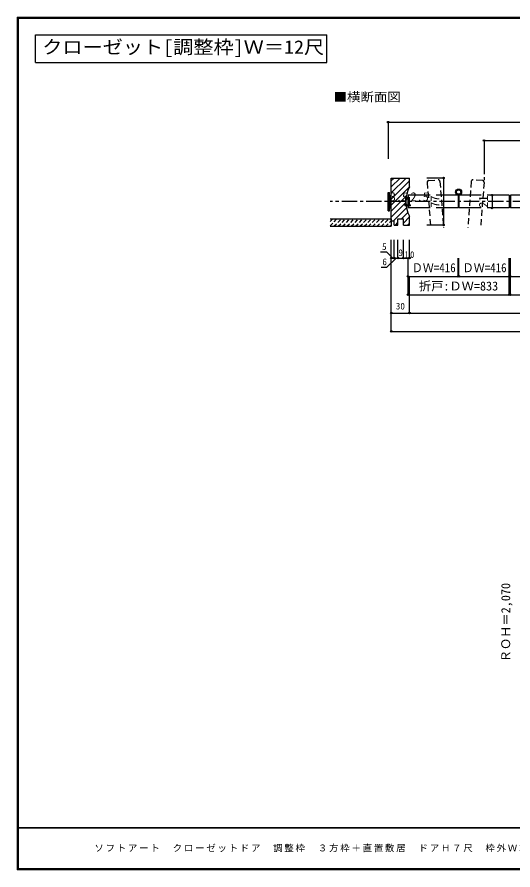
# Model space of a CAD drawing. Units: millimetres, scale not verified. Extents: x -973 to 977, y -701 to 696.
# Drawn here: x -973 to -161, y -701 to 696 of the extents above; entities that cross this region are included whole.
import ezdxf
from ezdxf.enums import TextEntityAlignment as Align

# ---------------------------------------------------------------- set-up
doc = ezdxf.new("R2010")
doc.units = ezdxf.units.MM
doc.header["$LTSCALE"] = 5
doc.header["$PDMODE"] = 32
doc.header["$PDSIZE"] = 2.5
for name, pattern in [('CHAIN1', [8, 5, -1, 1, -1]), ('DASHED1', [1.8, 1.2, -0.6]), ('DASHED2', [3, 2, -1])]:
    doc.linetypes.add(name, pattern=pattern)
for name, color, linetype in [('0-0_補助線', 4, 'Continuous'), ('0-1_通り芯', 4, 'CHAIN1'), ('0-3_仕上げ', 2, 'Continuous'), ('0-4_枠', 3, 'Continuous'), ('0-6_扉', 6, 'Continuous'), ('0-7_金物', 7, 'Continuous'), ('0-A_文字', 3, 'Continuous'), ('0-B_寸法', 7, 'Continuous'), ('0-C_ハッチ', 4, 'Continuous'), ('F-1_枠', 6, 'Continuous'), ('F-A_文字', 7, 'Continuous')]:
    doc.layers.add(name, color=color, linetype=linetype)
doc.styles.add('ＭＳ ゴシック', font='')
doc.styles.get('ＭＳ ゴシック').set_extended_font_data('MS Gothic')

msp = doc.modelspace()

# ---------------------------------------------------------------- linework, layer by layer
at = {"layer": '0-0_補助線'}
for p, q in [((-336.58, 387.393), (-336.58, 400.948)), ((-333.08, 387.393), (-333.08, 400.948)), ((-330.58, 387.393), (-330.58, 400.948)), ((-333.08, 387.393), (-336.58, 387.393)), ((-330.58, 387.393), (-333.08, 387.393))]:
    msp.add_line(p, q, dxfattribs=at)
at = {"layer": '0-0_補助線', "color": 7}
for p in [(-336.58, 387.393), (-333.08, 387.393), (-330.58, 387.393)]:
    msp.add_point(p, dxfattribs=at)
at = {"layer": '0-1_通り芯'}
for p, q in [((-208.58, 463.658), (-208.58, 424.921)), ((463.42, 393.658), (-460.58, 393.658))]:
    msp.add_line(p, q, dxfattribs=at)
at = {"layer": '0-3_仕上げ', "color": 4}
for p, q in [((-274.858, 432.158), (-302.064, 432.158)), ((-274.858, 432.158), (-274.858, 355.158)), ((-274.858, 355.158), (-302.064, 355.158))]:
    msp.add_line(p, q, dxfattribs=at)
at = {"layer": '0-3_仕上げ'}
for p, q in [((-460.58, 365.658), (-360.58, 365.658)), ((-360.58, 365.658), (-360.58, 353.158)), ((-460.58, 353.158), (-360.58, 353.158))]:
    msp.add_line(p, q, dxfattribs=at)
at = {"layer": '0-3_仕上げ', "color": 7}
for p in [(-274.858, 432.158), (-274.858, 355.158)]:
    msp.add_point(p, dxfattribs=at)
at = {"layer": '0-4_枠'}
for p, q in [((-360.58, 362.158), (-360.58, 432.158)), ((-360.58, 432.158), (-330.58, 432.158)), ((-330.58, 417.658), (-330.58, 432.158)), ((-349.58, 365.158), (-340.58, 365.158)), ((-349.58, 355.158), (-349.58, 365.158)), ((-340.58, 355.158), (-340.58, 365.158)), ((-360.58, 362.158), (-355.58, 362.158)), ((-355.58, 355.158), (-355.58, 362.158)), ((-355.58, 355.158), (-349.58, 355.158))]:
    msp.add_line(p, q, dxfattribs=at)
msp.add_lwpolyline([(-340.58, 355.158), (-338.011, 355.158), (-330.58, 355.158), (-330.58, 369.658)], dxfattribs=at)
msp.add_arc((-285.58, 393.658), 51, 151.92751, 208.07249, dxfattribs=at)
at = {"layer": '0-6_扉', "color": 2, "linetype": 'DASHED2'}
for p, q in [((-301.681, 424.921), (-296.075, 351.158)), ((-298.917, 428.14), (-283.96, 429.277)), ((-280.742, 426.513), (-275.015, 351.158)), ((-229.52, 426.513), (-235.247, 351.158)), ((-211.344, 428.14), (-226.301, 429.277)), ((-208.58, 424.921), (-214.186, 351.158))]:
    msp.add_line(p, q, dxfattribs=at)
at = {"layer": '0-6_扉'}
for p, q in [((-333.08, 404.158), (-333.08, 383.158)), ((-296.893, 404.158), (-333.08, 404.158)), ((-250.705, 404.158), (-286.893, 404.158)), ((-250.705, 404.158), (-250.705, 383.158)), ((-249.705, 404.158), (-249.705, 383.158)), ((-213.518, 404.158), (-249.705, 404.158)), ((-167.33, 404.158), (-203.518, 404.158)), ((-167.33, 404.158), (-167.33, 383.158)), ((-165.33, 404.158), (-165.33, 383.158)), ((-129.143, 404.158), (-165.33, 404.158)), ((-296.893, 383.158), (-333.08, 383.158)), ((-250.705, 383.158), (-286.893, 383.158)), ((-213.518, 383.158), (-249.705, 383.158)), ((-167.33, 383.158), (-203.518, 383.158)), ((-129.143, 383.158), (-165.33, 383.158))]:
    msp.add_line(p, q, dxfattribs=at)
at = {"layer": '0-6_扉', "color": 2, "linetype": 'DASHED2'}
for centre, start, end in [((-298.69, 425.149), 94.34602, 184.34602), ((-283.733, 426.285), 4.34602, 94.34602), ((-226.528, 426.285), 85.65398, 175.65398), ((-211.571, 425.149), 355.65398, 85.65398)]:
    msp.add_arc(centre, 3, start, end, dxfattribs=at)
at = {"layer": '0-7_金物'}
for p, q in [((-365.58, 408.658), (-363.58, 408.658)), ((-365.58, 378.658), (-365.58, 408.658)), ((-363.58, 378.658), (-363.58, 408.658)), ((-363.58, 403.657), (-361.58, 403.657)), ((-361.58, 383.658), (-361.58, 403.657)), ((-361.58, 402.658), (-360.58, 402.658)), ((-365.58, 378.658), (-363.58, 378.658)), ((-363.58, 383.658), (-361.58, 383.658)), ((-361.58, 384.658), (-360.58, 384.658))]:
    msp.add_line(p, q, dxfattribs=at)
for radius in [5, 3.5]:
    msp.add_circle((-250.205, 409.158), radius, dxfattribs=at)
at = {"layer": '0-A_文字'}
for p, q in [((-943.333, 666.667), (-466.083, 666.667)), ((-943.333, 621.667), (-943.333, 666.667)), ((-466.083, 621.667), (-466.083, 666.667)), ((-943.333, 621.667), (-466.083, 621.667))]:
    msp.add_line(p, q, dxfattribs=at)
at = {"layer": '0-B_寸法', "color": 4}
for p, q in [((-365.58, 523.658), (368.42, 523.658)), ((-365.58, 523.658), (-365.58, 463.658)), ((-208.58, 493.658), (-208.58, 463.658)), ((-208.58, 493.658), (211.42, 493.658)), ((-195.445, 404.158), (-195.445, 383.158)), ((-360.58, 301.158), (-360.58, 331.158)), ((-355.58, 301.158), (-355.58, 331.158)), ((-349.58, 301.158), (-349.58, 331.158)), ((-340.58, 301.158), (-340.58, 331.158)), ((-330.58, 301.158), (-330.58, 331.158)), ((-378.155, 311.158), (-368.08, 311.158)), ((-358.08, 301.158), (-368.08, 311.158)), ((-352.58, 301.158), (-367.58, 286.158)), ((-360.58, 181.158), (-360.58, 301.158)), ((-360.58, 301.158), (-330.58, 301.158)), ((-333.08, 271.158), (-333.08, 301.158)), ((-250.705, 271.158), (-250.705, 301.158)), ((-249.705, 271.158), (-249.705, 301.158)), ((-167.33, 271.158), (-167.33, 301.158)), ((-165.33, 271.158), (-165.33, 301.158)), ((-376.788, 286.158), (-367.58, 286.158)), ((-333.08, 271.158), (-250.705, 271.158)), ((-333.08, 241.158), (-333.08, 271.158)), ((-330.58, 211.158), (-330.58, 271.158)), ((-249.705, 271.158), (-167.33, 271.158)), ((-167.33, 241.158), (-167.33, 271.158)), ((-165.33, 271.158), (-82.955, 271.158)), ((-165.33, 241.158), (-165.33, 271.158)), ((-333.08, 241.158), (-167.33, 241.158)), ((-167.33, 241.158), (-165.33, 241.158)), ((-165.33, 241.158), (0.42, 241.158)), ((-360.58, 211.158), (-330.58, 211.158)), ((-330.58, 211.158), (333.42, 211.158)), ((-360.58, 181.158), (363.42, 181.158))]:
    msp.add_line(p, q, dxfattribs=at)
at = {"layer": '0-B_寸法'}
for p in [(-365.58, 523.658), (-208.58, 493.658), (-195.445, 404.158), (-195.445, 383.158), (-360.58, 301.158), (-355.58, 301.158), (-349.58, 301.158), (-340.58, 301.158), (-330.58, 301.158), (-333.08, 271.158), (-250.705, 271.158), (-249.705, 271.158), (-167.33, 271.158), (-165.33, 271.158), (-333.08, 241.158), (-167.33, 241.158), (-165.33, 241.158), (-360.58, 211.158), (-330.58, 211.158), (-360.58, 181.158)]:
    msp.add_point(p, dxfattribs=at)
at = {"layer": '0-C_ハッチ'}
for p, q in [((-360.58, 427.576), (-355.998, 432.158)), ((-360.58, 407.777), (-336.199, 432.158)), ((-360.58, 417.676), (-346.099, 432.158)), ((-360.58, 397.877), (-330.58, 427.877)), ((-360.58, 387.978), (-330.58, 417.978)), ((-360.58, 378.078), (-335.73, 402.928)), ((-360.58, 368.179), (-336.559, 392.2)), ((-356.702, 362.158), (-335.525, 383.335)), ((-343.802, 365.158), (-333.299, 375.661)), ((-340.58, 358.48), (-330.58, 368.48)), ((-353.802, 355.158), (-349.58, 359.38)), ((-334.003, 355.158), (-330.58, 358.581))]:
    msp.add_line(p, q, dxfattribs=at)
at = {"layer": '0-C_ハッチ', "linetype": 'DASHED1'}
for p, q in [((-460.58, 354.156), (-449.078, 365.658)), ((-460.58, 361.227), (-456.149, 365.658)), ((-454.507, 353.158), (-442.007, 365.658)), ((-447.436, 353.158), (-434.936, 365.658)), ((-440.365, 353.158), (-427.865, 365.658)), ((-433.294, 353.158), (-420.794, 365.658)), ((-426.223, 353.158), (-413.723, 365.658)), ((-419.152, 353.158), (-406.652, 365.658)), ((-412.081, 353.158), (-399.581, 365.658)), ((-405.01, 353.158), (-392.51, 365.658)), ((-397.939, 353.158), (-385.439, 365.658)), ((-390.868, 353.158), (-378.368, 365.658)), ((-383.797, 353.158), (-371.297, 365.658)), ((-376.726, 353.158), (-364.226, 365.658)), ((-369.654, 353.158), (-360.58, 362.232)), ((-362.583, 353.158), (-360.58, 355.161))]:
    msp.add_line(p, q, dxfattribs=at)
at = {"layer": 'F-1_枠'}
for p, q in [((-973.347, 695.833), (-973.347, -700.833)), ((-973.347, 695.833), (976.653, 695.833)), ((-973.347, 695), (976.653, 695)), ((-973.347, 694.167), (976.653, 694.167)), ((-972.514, 695.833), (-972.514, -700.833)), ((-971.68, 695.833), (-971.68, -700.833)), ((976.653, -631.667), (-973.347, -631.667)), ((976.653, -632.5), (-973.347, -632.5)), ((976.653, -699.167), (-973.347, -699.167)), ((976.653, -700), (-973.347, -700)), ((976.653, -700.833), (-973.347, -700.833))]:
    msp.add_line(p, q, dxfattribs=at)

# ---------------------------------------------------------------- texts
at = {"layer": '0-0_補助線', "color": 7, "style": 'ＭＳ ゴシック'}
for s, p in [('3.5', (-362.814, 389.893)), ('2.5', (-328.849, 389.893))]:
    msp.add_text(s, height=14.66, dxfattribs=at).set_placement(p, align=Align.BOTTOM_LEFT)
at = {"layer": '0-3_仕上げ', "color": 7, "style": 'ＭＳ ゴシック'}
msp.add_text('77', height=14.66, rotation=90, dxfattribs=at).set_placement((-277.358, 383.658), align=Align.BOTTOM_LEFT)
at = {"layer": '0-A_文字', "style": 'ＭＳ ゴシック', "width": 1.1}
msp.add_text('クローゼット[調整枠]Ｗ＝12尺', height=21.99, dxfattribs=at).set_placement((-932.083, 629.167), align=Align.BOTTOM_LEFT)
at = {"layer": '0-A_文字', "color": 7, "style": 'ＭＳ ゴシック', "width": 1.1}
msp.add_text('■横断面図', height=14.66, dxfattribs=at).set_placement((-455.002, 553.344), align=Align.BOTTOM_LEFT)
at = {"layer": '0-B_寸法', "style": 'ＭＳ ゴシック'}
for s, p in [('21', (-197.945, 383.658)), ('ＲＯＨ＝2,070', (-161.347, -360.655))]:
    msp.add_text(s, height=14.66, rotation=90, dxfattribs=at).set_placement(p, align=Align.BOTTOM_LEFT)
for s, height, p in [('5', 11, (-375.58, 311.158)), ('9', 11, (-348.83, 301.158)), ('6', 11, (-375.08, 286.158)), ('折戸:ＤＷ=833', 14.66, (-315.205, 243.658)), ('30', 11, (-353.08, 213.658))]:
    msp.add_text(s, height=height, dxfattribs=at).set_placement(p, align=Align.BOTTOM_LEFT)
at = {"layer": '0-B_寸法', "style": 'ＭＳ ゴシック', "width": 0.9}
for p in [(-326.893, 273.658), (-243.518, 273.658)]:
    msp.add_text('ＤＷ=416', height=14.66, dxfattribs=at).set_placement(p, align=Align.BOTTOM_LEFT)
at = {"layer": '0-B_寸法', "insert": (-338.705, 301.158), "char_height": 11, "attachment_point": 7, "style": 'ＭＳ ゴシック'}
msp.add_mtext('\\T1.36;\\W0.9;10', dxfattribs=at)
at = {"layer": 'F-A_文字', "insert": (-846.68, -673.333), "char_height": 11, "attachment_point": 7, "style": 'ＭＳ ゴシック'}
msp.add_mtext('\\T1.19;ソフトアート\u3000クローゼットドア\\~\\~調整枠\u3000３方枠＋直置敷居\u3000ドアＨ７尺\\~\\~枠外Ｗ3,393', dxfattribs=at)

doc.saveas('drawing.dxf')
